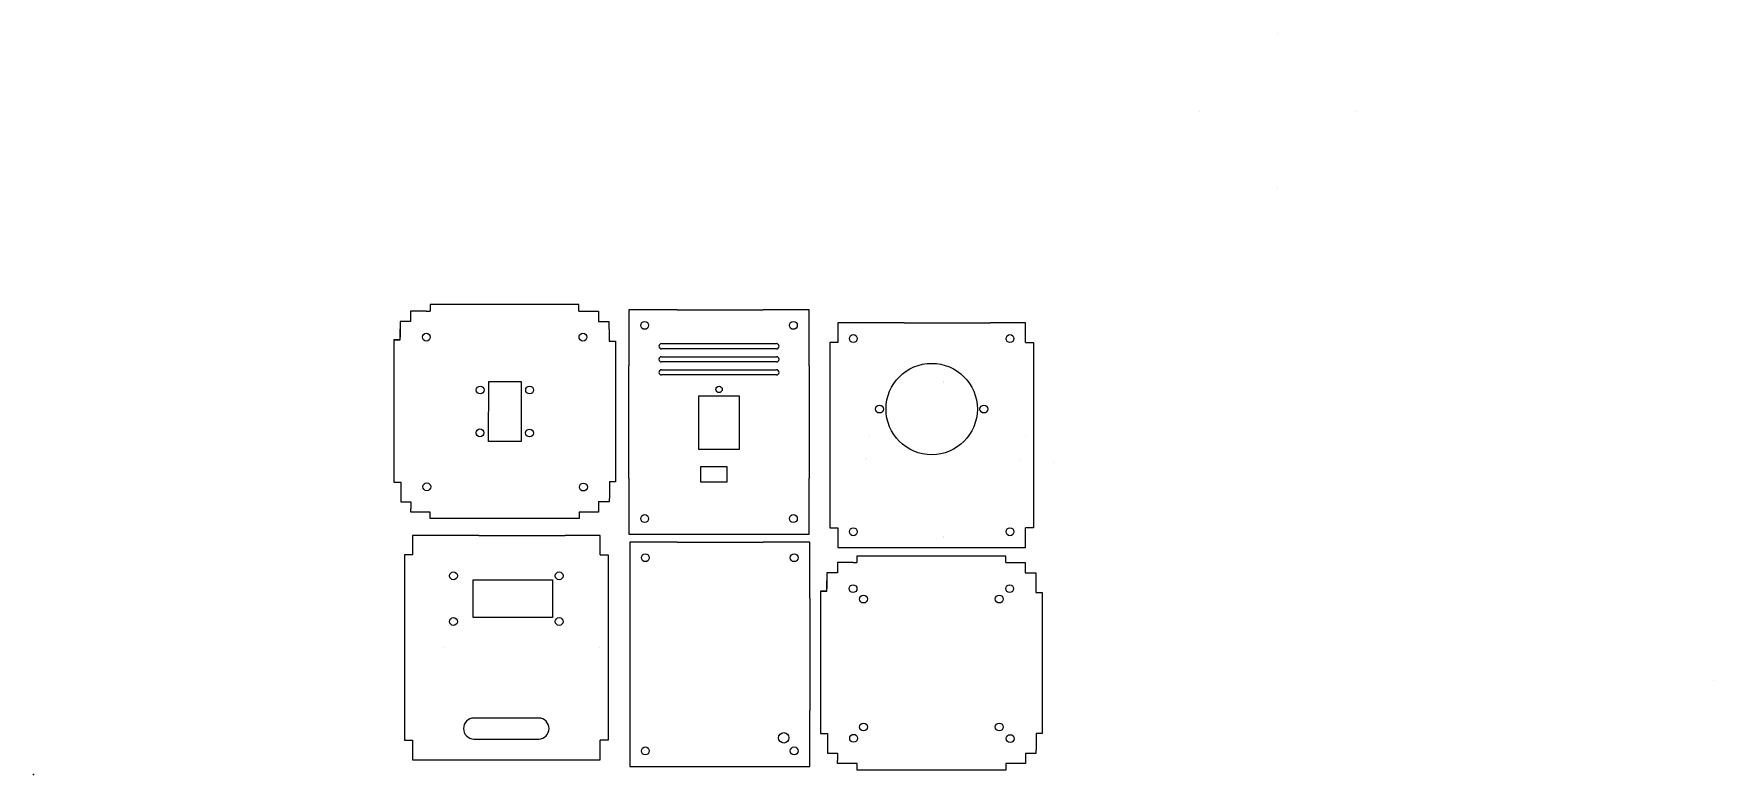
# Model space of a CAD drawing. Header units: millimetres. Extents: x 0 to 644, y 0 to 284.
import ezdxf

# ---------------------------------------------------------------- set-up
doc = ezdxf.new("R2010")
doc.units = ezdxf.units.MM
doc.header["$MEASUREMENT"] = 0
doc.layers.add('V2 Mini-Clock-Case v7_0', color=7, linetype='Continuous')

msp = doc.modelspace()

# ---------------------------------------------------------------- linework, layer by layer
at = {"layer": 'V2 Mini-Clock-Case v7_0'}
for p, q in [((476.61, 283.78), (476.61, 283.78)), ((446.86, 254.03), (446.86, 254.03)), ((506.36, 254.03), (506.36, 254.03)), ((476.61, 224.28), (476.61, 224.28)), ((150.46, 177.51), (144.46, 177.51)), ((144.46, 177.51), (144.46, 173.51)), ((150.46, 177.51), (151.22, 177.51)), ((151.22, 177.51), (151.96, 177.51)), ((208.92, 180.01), (151.96, 180.01)), ((151.96, 180.01), (151.96, 177.51)), ((208.92, 177.51), (208.92, 180.01)), ((208.92, 177.51), (210.46, 177.51)), ((210.46, 177.51), (216.42, 177.51)), ((216.42, 177.51), (216.44, 173.51)), ((228.09, 178), (228.09, 156.5)), ((246.5, 178), (228.09, 178)), ((246.5, 178), (279.5, 178)), ((297.09, 178), (279.5, 178)), ((297.09, 156.5), (297.09, 178)), ((144.46, 173.51), (140.46, 173.51)), ((140.46, 173.51), (140.46, 167.51)), ((140.46, 166.51), (140.46, 170.51)), ((140.46, 166.51), (140.46, 170.51)), ((216.44, 173.51), (220.44, 173.52)), ((220.44, 173.52), (220.46, 167.51)), ((220.46, 167.51), (220.46, 166.02)), ((308.07, 172.95), (308.07, 165.45)), ((333.57, 172.95), (308.07, 172.95)), ((333.57, 172.95), (366.57, 172.95)), ((380.07, 172.95), (366.57, 172.95)), ((380.07, 165.45), (380.07, 172.95)), ((137.96, 166.51), (137.96, 111.96)), ((137.96, 166.51), (140.46, 166.51)), ((140.46, 166.51), (137.96, 166.51)), ((220.46, 166.02), (222.96, 166.02)), ((222.96, 166.02), (222.96, 112.01)), ((240.59, 165), (284.59, 165)), ((284.59, 163), (240.59, 163)), ((308.07, 165.45), (305.07, 165.45)), ((305.07, 165.45), (305.07, 94.45)), ((380.07, 165.45), (383.07, 165.45)), ((383.07, 165.45), (383.07, 94.45)), ((228.09, 113.5), (228.09, 156.5)), ((240.59, 160), (284.59, 160)), ((284.59, 158), (240.59, 158)), ((240.59, 155), (284.59, 155)), ((297.09, 156.5), (297.09, 113.5)), ((174.26, 127.57), (174.37, 150.51)), ((174.37, 150.51), (186.77, 150.51)), ((186.77, 150.51), (186.76, 127.51)), ((284.59, 153), (240.59, 153)), ((348.41, 150.27), (348.41, 150.27)), ((348.72, 150.69), (348.72, 150.69)), ((254.84, 124.5), (254.84, 145)), ((254.84, 145), (270.34, 145)), ((270.34, 145), (270.34, 124.5)), ((320.32, 129.95), (320.32, 129.95)), ((379.82, 129.95), (379.82, 129.95)), ((186.76, 127.51), (174.26, 127.57)), ((270.34, 124.5), (254.84, 124.5)), ((255.59, 112), (255.59, 118)), ((255.59, 118), (265.59, 118)), ((265.59, 118), (265.59, 112)), ((318.66, 120.52), (318.66, 120.52)), ((318.97, 120.94), (318.97, 120.94)), ((378.16, 120.52), (378.16, 120.52)), ((390.83, 119.52), (390.83, 119.52)), ((137.96, 111.96), (140.46, 111.96)), ((137.96, 111.96), (140.46, 111.96)), ((140.46, 111.96), (140.65, 111.96)), ((140.65, 111.96), (140.65, 110.21)), ((140.65, 110.21), (140.65, 105.66)), ((220.65, 111.71), (220.64, 105.71)), ((222.96, 112.01), (220.65, 112.01)), ((220.65, 112.01), (220.65, 111.71)), ((228.09, 113.5), (228.09, 92)), ((265.59, 112), (255.59, 112)), ((297.09, 92), (297.09, 113.5)), ((140.65, 105.66), (140.65, 104.46)), ((140.65, 104.46), (144.47, 104.46)), ((144.47, 104.46), (144.47, 101.71)), ((216.46, 104.51), (216.46, 101.71)), ((216.46, 104.51), (220.63, 104.51)), ((220.63, 104.51), (220.64, 105.71)), ((144.47, 100.51), (144.47, 101.71)), ((151.97, 100.51), (144.47, 100.51)), ((151.97, 98.01), (151.97, 100.51)), ((208.96, 98.01), (151.97, 98.01)), ((216.46, 100.51), (208.96, 100.51)), ((208.96, 100.51), (208.96, 98.01)), ((216.46, 101.71), (216.46, 100.51)), ((145.1, 91.56), (145.1, 84.06)), ((170.6, 91.56), (145.1, 91.56)), ((170.6, 91.56), (203.6, 91.56)), ((217.1, 91.56), (203.6, 91.56)), ((217.1, 84.06), (217.1, 91.56)), ((228.09, 92), (246.5, 92)), ((246.5, 92), (279.5, 92)), ((279.5, 92), (297.09, 92)), ((305.07, 94.45), (308.07, 94.45)), ((308.07, 94.45), (308.07, 86.95)), ((348.41, 90.77), (348.41, 90.77)), ((348.72, 91.19), (348.72, 91.19)), ((380.07, 86.95), (380.07, 94.45)), ((383.07, 94.45), (380.07, 94.45)), ((145.1, 84.06), (142.1, 84.06)), ((142.1, 84.06), (142.1, 13.06)), ((217.1, 84.06), (220.1, 84.06)), ((220.1, 84.06), (220.1, 13.06)), ((246.5, 89), (228.38, 89)), ((228.38, 89), (228.38, 67.5)), ((246.5, 89), (279.5, 89)), ((297.38, 89), (279.5, 89)), ((297.38, 67.5), (297.38, 89)), ((308.07, 86.95), (333.57, 86.95)), ((308.07, 86.95), (380.07, 86.95)), ((366.57, 86.95), (380.07, 86.95)), ((313.95, 81.16), (307.95, 81.16)), ((307.95, 81.16), (307.95, 77.16)), ((313.95, 81.16), (314.71, 81.16)), ((314.71, 81.16), (315.45, 81.16)), ((372.42, 83.66), (315.45, 83.66)), ((315.45, 83.66), (315.45, 81.16)), ((372.42, 81.16), (372.42, 83.66)), ((372.42, 81.16), (373.95, 81.16)), ((373.95, 81.16), (379.92, 81.16)), ((379.92, 81.16), (379.93, 77.16)), ((168.35, 60.06), (168.35, 74.56)), ((168.35, 74.56), (198.85, 74.56)), ((198.85, 74.56), (198.85, 60.06)), ((307.95, 77.16), (303.95, 77.16)), ((303.95, 77.16), (303.95, 71.16)), ((303.95, 70.16), (303.95, 74.16)), ((303.95, 70.16), (303.95, 74.16)), ((379.93, 77.16), (383.93, 77.17)), ((383.93, 77.17), (383.95, 71.16)), ((383.95, 71.16), (383.96, 69.67)), ((228.38, 67.5), (228.38, 24.5)), ((297.38, 67.5), (297.38, 24.5)), ((303.95, 70.16), (301.45, 70.16)), ((301.45, 70.16), (303.95, 70.16)), ((301.45, 70.16), (301.45, 15.61)), ((383.96, 69.67), (386.46, 69.67)), ((386.46, 69.67), (386.46, 15.66)), ((198.85, 60.06), (168.35, 60.06)), ((157.35, 48.56), (157.35, 48.56)), ((216.85, 48.56), (216.85, 48.56)), ((643.56, 35.95), (643.56, 35.95)), ((193.5, 21.56), (168.7, 21.56)), ((228.38, 24.5), (228.38, 3)), ((297.38, 3), (297.38, 24.5)), ((142.1, 13.06), (145.1, 13.06)), ((145.1, 13.06), (145.1, 5.56)), ((168.7, 13.56), (193.5, 13.56)), ((217.1, 5.56), (217.1, 13.06)), ((220.1, 13.06), (217.1, 13.06)), ((301.45, 15.61), (303.95, 15.61)), ((301.45, 15.61), (303.95, 15.61)), ((303.95, 15.61), (304.14, 15.61)), ((304.14, 15.61), (304.15, 13.86)), ((304.15, 13.86), (304.15, 9.31)), ((384.14, 15.36), (384.13, 9.36)), ((386.46, 15.66), (384.14, 15.66)), ((384.14, 15.66), (384.14, 15.36)), ((304.15, 9.31), (304.15, 8.11)), ((304.15, 8.11), (307.96, 8.11)), ((307.96, 8.11), (307.96, 5.36)), ((379.96, 8.16), (379.96, 5.36)), ((379.96, 8.16), (384.12, 8.16)), ((384.12, 8.16), (384.13, 9.36)), ((145.1, 5.56), (170.6, 5.56)), ((170.6, 5.56), (203.6, 5.56)), ((203.6, 5.56), (217.1, 5.56)), ((228.38, 3), (246.5, 3)), ((245.54, 3), (279.5, 3)), ((279.5, 3), (297.38, 3)), ((307.96, 4.16), (307.96, 5.36)), ((315.46, 4.16), (307.96, 4.16)), ((315.46, 1.66), (315.46, 4.16)), ((372.46, 1.66), (315.46, 1.66)), ((379.96, 4.16), (372.46, 4.16)), ((372.46, 4.16), (372.46, 1.66)), ((379.96, 5.36), (379.96, 4.16))]:
    msp.add_line(p, q, dxfattribs=at)
for centre, radius in [((150.46, 167.51), 1.5), ((210.46, 167.51), 1.5), ((234.09, 172), 1.5), ((291.09, 172), 1.5), ((314.07, 166.95), 1.5), ((374.07, 166.95), 1.5), ((344.07, 139.95), 17.5), ((171.1, 147.27), 1.5), ((190.02, 147.26), 1.5), ((262.59, 147.5), 1.25), ((324.07, 139.95), 1.5), ((364.07, 139.95), 1.5), ((171.02, 130.84), 1.5), ((190.01, 130.76), 1.5), ((150.65, 110.18), 1.5), ((210.65, 110.07), 1.5), ((234.09, 98), 1.5), ((291.09, 98), 1.5), ((314.07, 92.95), 1.5), ((374.07, 92.95), 1.5), ((234.38, 83), 1.5), ((291.38, 83), 1.5), ((160.85, 76.06), 1.5), ((201.35, 76.06), 1.5), ((313.95, 71.16), 1.5), ((373.95, 71.16), 1.5), ((317.95, 67.16), 1.5), ((369.95, 67.16), 1.5), ((160.85, 58.56), 1.5), ((201.35, 58.56), 1.5), ((317.95, 18.16), 1.5), ((369.95, 18.16), 1.5), ((287.38, 14), 2), ((314.15, 13.84), 1.5), ((374.14, 13.72), 1.5), ((234.38, 9), 1.5), ((291.38, 9), 1.5)]:
    msp.add_circle(centre, radius, dxfattribs=at)
for centre, radius, start, end in [((240.59, 164), 1, 90, 180), ((240.59, 164), 1, 180, 270), ((284.59, 164), 1, 360, 90), ((284.59, 164), 1, 270, 0), ((240.59, 159), 1, 90, 180), ((240.59, 159), 1, 180, 270), ((240.59, 154), 1, 90, 180), ((284.59, 159), 1, 360, 90), ((284.59, 159), 1, 270, 0), ((284.59, 154), 1, 0, 90), ((240.59, 154), 1, 180, 270), ((284.59, 154), 1, 270, 0), ((168.7, 17.56), 4, 90, 270), ((193.5, 17.56), 4, 270, 90)]:
    msp.add_arc(centre, radius, start, end, dxfattribs=at)
msp.add_point((0, 0), dxfattribs=at)

doc.saveas('drawing.dxf')
